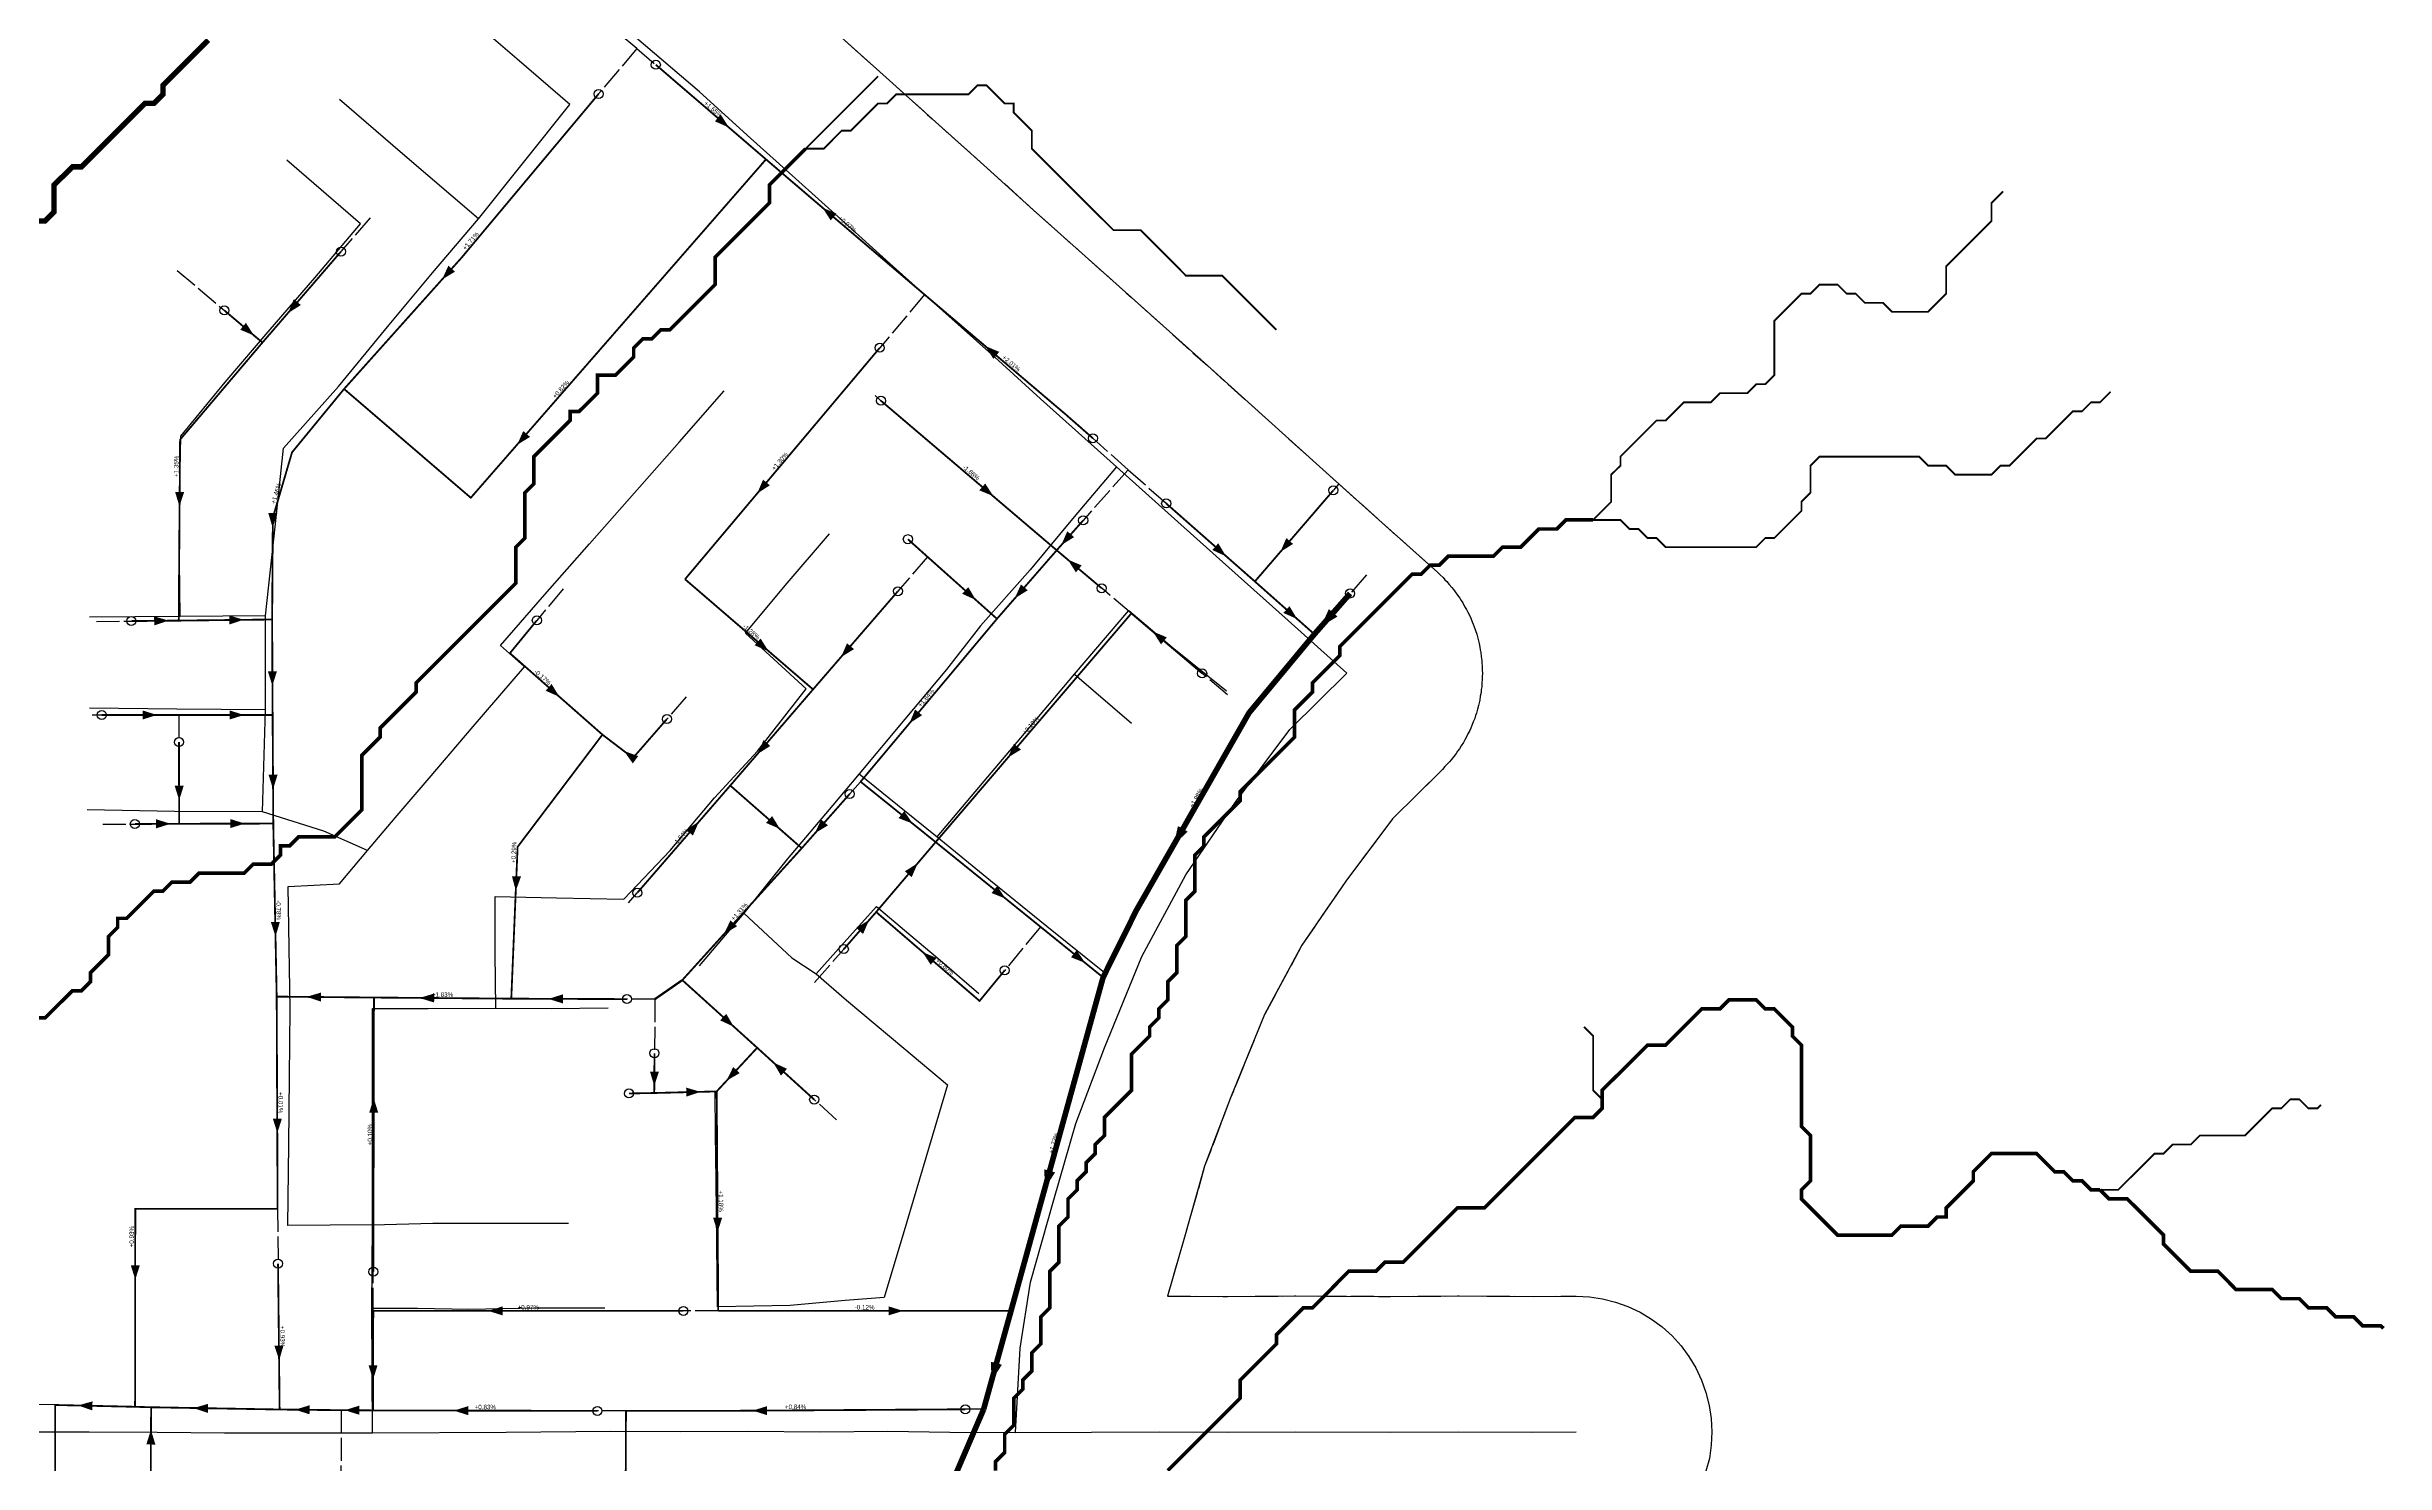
# Model space of a CAD drawing. Header units: metres. Extents: x 441395 to 476894, y 2561381 to 2578972.
# Drawn here: x 451241 to 452275, y 2569133 to 2569759 of the extents above; entities that cross this region are included whole.
import ezdxf
from ezdxf.enums import TextEntityAlignment as Align

# ---------------------------------------------------------------- set-up
doc = ezdxf.new("R2010")
doc.units = ezdxf.units.M
doc.header["$LTSCALE"] = 8
doc.linetypes.add('DASHDOT', pattern=[3.556, 2.54, -0.508, 0, -0.508])
doc.linetypes.add('DASHED', pattern=[1.524, 1.27, -0.254])
for name, color, linetype in [('A_ARROWS', 7, 'Continuous'), ('A_BRANCH', 7, 'Continuous'), ('A_BUILT_2006', 252, 'Continuous'), ('A_CATCHMENTS', 7, 'Continuous'), ('A_DROPPED', 1, 'Continuous'), ('A_ENVELOPE', 3, 'Continuous'), ('A_GRADIENT', 8, 'Continuous'), ('A_HEAD_GAP', 8, 'Continuous'), ('A_HEADS', 8, 'Continuous'), ('A_LATERAL', 7, 'Continuous'), ('A_STREAMS', 5, 'Continuous'), ('A_SUBMAIN', 7, 'Continuous')]:
    doc.layers.add(name, color=color, linetype=linetype)

msp = doc.modelspace()

# ---------------------------------------------------------------- linework, layer by layer
at = {"layer": 'A_ARROWS', "color": 1}
for points in [[(451542.8, 2569723.7), (451536.6, 2569726.4), (451539.2, 2569729.4)], [(451584.2, 2569688.2), (451590.4, 2569685.6), (451587.8, 2569682.6)], [(451416, 2569656.5), (451418.8, 2569662.6), (451421.7, 2569659.9)], [(451347.9, 2569641.6), (451350.5, 2569647.8), (451353.6, 2569645.2)], [(451332.9, 2569631.7), (451326.8, 2569634.3), (451329.3, 2569637.3)], [(451656.1, 2569627.1), (451662.3, 2569624.5), (451659.7, 2569621.4)], [(451449.2, 2569583.4), (451451.9, 2569589.5), (451454.9, 2569586.9)], [(451299.9, 2569556.2), (451298, 2569562.6), (451302, 2569562.6)], [(451555.3, 2569561.9), (451557.9, 2569568), (451560.9, 2569565.5)], [(451659.7, 2569560.7), (451653.5, 2569563.3), (451656.1, 2569566.3)], [(451341.1, 2569546.8), (451339.2, 2569553.2), (451343.2, 2569553.2)], [(451689.7, 2569539.1), (451692.4, 2569545.2), (451695.4, 2569542.6)], [(451786.6, 2569536.1), (451789.2, 2569542.2), (451792.2, 2569539.6)], [(451692.6, 2569532.7), (451698.7, 2569530.1), (451696.2, 2569527)], [(451762.6, 2569534.1), (451756.5, 2569536.9), (451759.1, 2569539.9)], [(451669.2, 2569515.6), (451671.9, 2569521.7), (451674.9, 2569519.1)], [(451652, 2569514.8), (451645.9, 2569517.6), (451648.6, 2569520.5)], [(451794, 2569506.4), (451787.9, 2569509.1), (451790.6, 2569512.1)], [(451295.2, 2569505.7), (451288.8, 2569503.6), (451288.7, 2569507.6)], [(451328.3, 2569506.1), (451322, 2569504), (451321.9, 2569508)], [(451730.2, 2569500.9), (451736.4, 2569498.3), (451733.8, 2569495.2)], [(451804.6, 2569503.2), (451808, 2569510.8), (451811.8, 2569507.5)], [(451560.4, 2569492.1), (451554.2, 2569494.8), (451556.8, 2569497.8)], [(451592.4, 2569489.6), (451595, 2569495.7), (451598.1, 2569493.1)], [(451341, 2569476.9), (451339, 2569483.3), (451343, 2569483.3)], [(451467.9, 2569472), (451461.8, 2569474.7), (451464.4, 2569477.7)], [(451290, 2569464), (451283.6, 2569462), (451283.6, 2569466)], [(451328.5, 2569464), (451322.1, 2569462), (451322.1, 2569466)], [(451622.6, 2569460.3), (451625.1, 2569466.4), (451628.2, 2569463.9)], [(451555.4, 2569446.7), (451558.1, 2569452.9), (451561.1, 2569450.3)], [(451666.2, 2569445.2), (451668.8, 2569451.3), (451671.9, 2569448.7)], [(451496.4, 2569448.1), (451502.7, 2569445.8), (451500.3, 2569442.6)], [(451299.8, 2569426.3), (451297.8, 2569432.7), (451301.8, 2569432.7)], [(451341.3, 2569431.2), (451339.3, 2569437.6), (451343.3, 2569437.6)], [(451296, 2569415.9), (451289.6, 2569413.9), (451289.6, 2569417.9)], [(451328.8, 2569416), (451322.4, 2569414), (451322.4, 2569418)], [(451565.4, 2569413.6), (451559.2, 2569416.3), (451561.9, 2569419.3)], [(451624, 2569416), (451617.8, 2569418.4), (451620.3, 2569421.5)], [(451529.6, 2569416.9), (451526.9, 2569410.7), (451523.9, 2569413.3)], [(451580.8, 2569411.7), (451583.6, 2569417.8), (451586.6, 2569415.2)], [(451739.5, 2569406.7), (451741.3, 2569414.9), (451745.6, 2569412.4)], [(451626.3, 2569398.5), (451623.6, 2569392.3), (451620.6, 2569394.9)], [(451448.6, 2569386.3), (451446.9, 2569392.7), (451450.9, 2569392.6)], [(451665.1, 2569382.8), (451658.9, 2569385.3), (451661.4, 2569388.4)], [(451342.4, 2569366.1), (451340.3, 2569372.5), (451344.3, 2569372.5)], [(451540.6, 2569367.2), (451543.5, 2569373.2), (451546.4, 2569370.6)], [(451604.8, 2569373.4), (451602.1, 2569367.2), (451599.1, 2569369.9)], [(451628.4, 2569359.2), (451634.6, 2569356.6), (451632, 2569353.6)], [(451700.3, 2569354.4), (451694, 2569356.9), (451696.5, 2569360)], [(451356.1, 2569339.4), (451362.5, 2569341.3), (451362.5, 2569337.3)], [(451406.1, 2569338.9), (451412.6, 2569340.9), (451412.5, 2569336.9)], [(451463, 2569338.5), (451469.4, 2569340.5), (451469.4, 2569336.5)], [(451545, 2569326.2), (451538.9, 2569329), (451541.6, 2569331.9)], [(451509.8, 2569300), (451507.9, 2569306.4), (451511.9, 2569306.4)], [(451541.8, 2569302.4), (451544.7, 2569308.4), (451547.6, 2569305.7)], [(451562.4, 2569310.4), (451568.5, 2569307.6), (451565.8, 2569304.6)], [(451385.8, 2569294.6), (451387.8, 2569288.2), (451383.8, 2569288.2)], [(451530.3, 2569297.4), (451524, 2569295.3), (451523.9, 2569299.3)], [(451343.2, 2569279.2), (451341.2, 2569285.6), (451345.2, 2569285.6)], [(451682.5, 2569254.8), (451682.2, 2569263.2), (451687, 2569261.8)], [(451537.8, 2569235.4), (451535.8, 2569241.8), (451539.8, 2569241.8)], [(451280.4, 2569214.4), (451278.4, 2569220.8), (451282.4, 2569220.7)], [(451436.4, 2569200.6), (451442.8, 2569202.6), (451442.8, 2569198.6)], [(451619.8, 2569200.6), (451613.4, 2569198.6), (451613.4, 2569202.6)], [(451344, 2569178.8), (451341.9, 2569185.2), (451345.9, 2569185.2)], [(451385.5, 2569170.2), (451383.5, 2569176.6), (451387.5, 2569176.6)], [(451658.9, 2569169.7), (451658.6, 2569178.1), (451663.5, 2569176.8)], [(451255.1, 2569158.8), (451261.5, 2569160.6), (451261.4, 2569156.6)], [(451306.1, 2569157.6), (451312.5, 2569159.5), (451312.5, 2569155.5)], [(451351, 2569156.9), (451357.5, 2569158.9), (451357.4, 2569154.9)], [(451373, 2569156.7), (451379.4, 2569158.7), (451379.4, 2569154.7)], [(451421.2, 2569156.5), (451427.6, 2569158.5), (451427.6, 2569154.5)], [(451553.3, 2569156.5), (451559.7, 2569158.5), (451559.7, 2569154.5)], [(451287.3, 2569148), (451289.3, 2569141.5), (451285.3, 2569141.6)]]:
    msp.add_solid(points, dxfattribs=at)
at = {"layer": 'A_BRANCH', "color": 1, "const_width": 0.8}
for points in [[(451510.5, 2569751.4), (451559.2, 2569709.6)], [(451485.2, 2569738.5), (451424.6, 2569666.1), (451372.7, 2569608.1)], [(451703.7, 2569586.3), (451691.5, 2569597), (451629.3, 2569649.8)], [(451609.5, 2569626.3), (451564.9, 2569573.3), (451523.4, 2569524)], [(451699.4, 2569550), (451687.7, 2569536.8)], [(451707.6, 2569520), (451687.7, 2569536.8)], [(451617.5, 2569518.7), (451580, 2569475.3)], [(451299.7, 2569452), (451299.8, 2569415.9)], [(451596.2, 2569429.1), (451575, 2569405.1)], [(451664.7, 2569351.1), (451653.6, 2569337.6), (451607.9, 2569376.9)], [(451497.7, 2569338.4), (451446.6, 2569338.6)], [(451343.5, 2569221.5), (451344.2, 2569157)], [(451522.7, 2569200.6), (451468.7, 2569200.6), (451385.6, 2569200.6)], [(451287.2, 2569123), (451287.4, 2569158)], [(451484.7, 2569156.4), (451385.5, 2569156.6)], [(451647.3, 2569157.1), (451538.7, 2569156.4), (451497.3, 2569156.4)]]:
    msp.add_lwpolyline(points, dxfattribs=at)
at = {"layer": 'A_BRANCH', "color": 1, "linetype": 'DASHED', "const_width": 0.8}
msp.add_lwpolyline([(451385.6, 2569217.9), (451385.7, 2569244.9), (451385.9, 2569339.1)], dxfattribs=at)
at = {"layer": 'A_BUILT_2006', "color": 252}
for points in [[(451449.1, 2569754), (451413, 2569785.1)], [(451529.8, 2569739.4), (451502, 2569763.2)], [(451472.5, 2569733.8), (451449.1, 2569754)], [(451552.3, 2569718.9), (451529.8, 2569739.4)], [(451398.5, 2569712), (451370.7, 2569736.1)], [(451432.1, 2569683.3), (451472.5, 2569733.8)], [(451572.2, 2569701.1), (451552.3, 2569718.9)], [(451380, 2569681.1), (451347.4, 2569709.2)], [(451432.1, 2569683.3), (451398.5, 2569712)], [(451592.5, 2569682.9), (451572.2, 2569701.1)], [(451359.7, 2569657.2), (451380, 2569681.1)], [(451411.8, 2569659.5), (451432.1, 2569683.3)], [(451615.4, 2569662.3), (451592.5, 2569682.9)], [(451340, 2569634.4), (451359.7, 2569657.2)], [(451392.6, 2569636.4), (451411.8, 2569659.5)], [(451637.4, 2569642.6), (451615.4, 2569662.3)], [(451370.2, 2569609.2), (451392.6, 2569636.4)], [(451660.3, 2569622.1), (451637.4, 2569642.6)], [(451320.1, 2569611.1), (451340, 2569634.4)], [(451680.6, 2569603.8), (451660.3, 2569622.1)], [(451300.5, 2569587.3), (451320.1, 2569611.1)], [(451345.9, 2569581.9), (451370.2, 2569609.2)], [(451520.9, 2569584.7), (451540.7, 2569607.2)], [(451714.2, 2569573.7), (451680.6, 2569603.8)], [(451300, 2569557), (451300.5, 2569587.3)], [(451501, 2569562.2), (451520.9, 2569584.7)], [(451342.2, 2569547.1), (451345.9, 2569581.9)], [(451714.2, 2569573.7), (451695.4, 2569551.6)], [(451741.3, 2569549.4), (451714.2, 2569573.7)], [(451300, 2569531.8), (451300, 2569557)], [(451481.2, 2569539.7), (451501, 2569562.2)], [(451337.9, 2569507.8), (451342.2, 2569547.1)], [(451567.6, 2569521.3), (451587.3, 2569544)], [(451695.4, 2569551.6), (451675.9, 2569528.1)], [(451763.8, 2569529.2), (451741.3, 2569549.4)], [(451300.3, 2569507.5), (451300, 2569531.8)], [(451461.4, 2569517.2), (451481.2, 2569539.7)], [(451550.2, 2569500.2), (451567.6, 2569521.3)], [(451675.9, 2569528.1), (451654, 2569503.4)], [(451790, 2569505.7), (451763.8, 2569529.2)], [(451441.8, 2569494.7), (451461.4, 2569517.2)], [(451300.3, 2569507.5), (451260.2, 2569507.3)], [(451337.9, 2569507.8), (451300.3, 2569507.5)], [(451338, 2569466.3), (451337.9, 2569507.8)], [(451654, 2569503.4), (451639, 2569484.1)], [(451695.6, 2569482), (451719.6, 2569510.2)], [(451719.6, 2569510.2), (451738.8, 2569493.9)], [(451815.9, 2569482.5), (451790, 2569505.7)], [(451452.4, 2569485.3), (451441.8, 2569494.7)], [(451576.9, 2569475.5), (451550.2, 2569500.2)], [(451738.8, 2569493.9), (451762.8, 2569474.6)], [(451429.7, 2569458.9), (451452.4, 2569485.3)], [(451639, 2569484.1), (451620.5, 2569462.1)], [(451673.5, 2569455.8), (451695.6, 2569482)], [(451695.6, 2569482), (451720.7, 2569460.4)], [(451790.8, 2569457.6), (451815.9, 2569482.5)], [(451555.4, 2569448), (451576.9, 2569475.5)], [(451298.8, 2569466.6), (451260.2, 2569467)], [(451338, 2569466.3), (451298.8, 2569466.6)], [(451336.7, 2569421.2), (451338, 2569466.3)], [(451620.5, 2569462.1), (451600.4, 2569438)], [(451410.3, 2569436.1), (451429.7, 2569458.9)], [(451657.2, 2569436.7), (451673.5, 2569455.8)], [(451766.8, 2569425.5), (451790.8, 2569457.6)], [(451536.5, 2569427.3), (451555.4, 2569448)], [(451395.3, 2569418.5), (451410.3, 2569436.1)], [(451600.4, 2569438), (451588.7, 2569424.2)], [(451600.4, 2569438), (451620.4, 2569421.8)], [(451634.8, 2569410.2), (451657.2, 2569436.7)], [(451297.8, 2569421.4), (451259.2, 2569422)], [(451336.7, 2569421.2), (451297.8, 2569421.4)], [(451363.8, 2569412.6), (451336.7, 2569421.2)], [(451383.1, 2569404.1), (451395.3, 2569418.5)], [(451516.9, 2569404.1), (451536.5, 2569427.3)], [(451588.7, 2569424.2), (451568.6, 2569400.2)], [(451620.4, 2569421.8), (451634.8, 2569410.2)], [(451744.8, 2569393.4), (451766.8, 2569425.5)], [(451383.1, 2569404.1), (451363.8, 2569412.6)], [(451634.8, 2569410.2), (451658.5, 2569390.9)], [(451370.6, 2569389.4), (451370.7, 2569389.4), (451383.1, 2569404.1)], [(451496.3, 2569382.6), (451516.9, 2569404.1)], [(451568.6, 2569400.2), (451549.4, 2569376.4)], [(451348, 2569388.2), (451370.6, 2569389.4)], [(451348.9, 2569334.1), (451348, 2569388.2)], [(451658.5, 2569390.9), (451683.4, 2569370.7)], [(451725.3, 2569357.3), (451744.8, 2569393.4)], [(451439.5, 2569358.7), (451439.5, 2569383.7)], [(451439.5, 2569383.7), (451466.6, 2569383.1)], [(451466.6, 2569383.1), (451496.3, 2569382.6)], [(451596.2, 2569366.2), (451608.1, 2569379.4)], [(451608.1, 2569379.4), (451622.4, 2569367.3)], [(451549.4, 2569376.4), (451529.7, 2569353.1)], [(451549.4, 2569376.4), (451570.6, 2569356.7)], [(451622.4, 2569367.3), (451636.2, 2569355.6)], [(451683.4, 2569370.7), (451709.6, 2569349.6)], [(451439.8, 2569334.4), (451439.5, 2569358.7)], [(451570.6, 2569356.7), (451581.4, 2569349.6)], [(451581.4, 2569349.6), (451596.2, 2569366.2)], [(451708.8, 2569316.8), (451725.3, 2569357.3)], [(451581.4, 2569349.6), (451594.8, 2569337.9)], [(451636.2, 2569355.6), (451653.3, 2569340.9)], [(451594.8, 2569337.9), (451620.2, 2569316.7)], [(451348.5, 2569304.1), (451348.9, 2569334.1)], [(451385.2, 2569301.7), (451385.3, 2569334.3)], [(451385.3, 2569334.3), (451409.8, 2569334.3)], [(451409.8, 2569334.3), (451439.8, 2569334.4)], [(451439.8, 2569334.4), (451464.3, 2569334.3)], [(451464.3, 2569334.3), (451489.4, 2569334.6)], [(451620.2, 2569316.7), (451639.5, 2569300.5)], [(451696.1, 2569283.4), (451708.8, 2569316.8)], [(451348.2, 2569274.1), (451348.5, 2569304.1)], [(451385.2, 2569271.7), (451385.2, 2569301.7)], [(451536.9, 2569278.9), (451536.8, 2569297.4)], [(451639.5, 2569300.5), (451629.9, 2569268.3)], [(451347.8, 2569238.3), (451348.2, 2569274.1)], [(451537.2, 2569258.2), (451536.9, 2569278.9)], [(451686.5, 2569249.7), (451696.1, 2569283.4)], [(451385.2, 2569238.6), (451385.2, 2569271.7)], [(451629.9, 2569268.3), (451621.5, 2569240)], [(451537.5, 2569230.3), (451537.2, 2569258.2)], [(451676.1, 2569213.3), (451686.5, 2569249.7)], [(451385.2, 2569238.6), (451347.8, 2569238.3)], [(451385, 2569201.8), (451385.2, 2569238.6)], [(451385.2, 2569238.6), (451411.9, 2569239.4)], [(451411.9, 2569239.4), (451441.9, 2569239.4)], [(451441.9, 2569239.4), (451471.9, 2569239.4)], [(451621.5, 2569240), (451611.5, 2569206.5)], [(451537.8, 2569202.4), (451537.5, 2569230.3)], [(451671.5, 2569184.1), (451676.1, 2569213.3)], [(451385.2, 2569146.7), (451385, 2569201.8)], [(451385, 2569201.8), (451405.2, 2569201.8)], [(451405.2, 2569201.8), (451427.9, 2569201.3)], [(451427.9, 2569201.3), (451457.9, 2569201.9)], [(451457.9, 2569201.9), (451487.9, 2569202)], [(451569.9, 2569203), (451537.8, 2569202.4)], [(451594.2, 2569205.2), (451569.9, 2569203)], [(451611.5, 2569206.5), (451594.2, 2569205.2)], [(451669.5, 2569146.9), (451671.5, 2569184.1)], [(451230, 2569147.2), (451260, 2569147.2)], [(451260, 2569147.2), (451290, 2569147)], [(451290, 2569147), (451319.9, 2569146.7)], [(451319.9, 2569146.7), (451385.2, 2569146.7)], [(451385.2, 2569146.7), (451444.3, 2569147)], [(451444.3, 2569147), (451490.5, 2569147.4)], [(451490.5, 2569147.4), (451521.2, 2569147.3)], [(451521.2, 2569147.3), (451551.2, 2569147.5)], [(451551.2, 2569147.5), (451583.1, 2569147.2)], [(451583.1, 2569147.2), (451613.1, 2569147.4)], [(451613.1, 2569147.4), (451640.5, 2569147)], [(451640.5, 2569147), (451669.5, 2569146.9)], [(451669.5, 2569146.9), (451703.1, 2569147)], [(451703.1, 2569147), (451733.1, 2569147.2)], [(451733.1, 2569147.2), (451763.2, 2569147)], [(451763.2, 2569147), (451793.2, 2569147.2)], [(451793.2, 2569147.2), (451835.3, 2569147)], [(451835.3, 2569147), (451865.3, 2569147.2)], [(451865.3, 2569147.2), (451898.2, 2569147)], [(451898.2, 2569147), (451917.3, 2569147.1)]]:
    msp.add_lwpolyline(points, dxfattribs=at)
at = {"layer": 'A_CATCHMENTS', "color": 1, "linetype": 'DASHED'}
msp.add_lwpolyline([(451592.5, 2569763.5), (451612.3, 2569745.8), (451612.3, 2569745.8), (451632.6, 2569727.5), (451655.5, 2569707), (451655.5, 2569707), (451655.5, 2569707), (451677.5, 2569687.2), (451700.3, 2569666.8), (451700.3, 2569666.8), (451700.3, 2569666.8), (451720.7, 2569648.5), (451720.7, 2569648.5), (451754.3, 2569618.4), (451754.3, 2569618.4), (451754.3, 2569618.4), (451781.3, 2569594.1), (451803.8, 2569573.9), (451803.8, 2569573.9), (451803.8, 2569573.9), (451830.1, 2569550.3), (451856, 2569527.1), (451857.2, 2569525.9), (451858.5, 2569524.7), (451859.3, 2569523.8), (451860.1, 2569523), (451861.2, 2569521.6), (451862.4, 2569520.4), (451863.1, 2569519.4), (451863.9, 2569518.4), (451864.9, 2569517), (451865.9, 2569515.6), (451866.5, 2569514.6), (451867.2, 2569513.6), (451868, 2569512), (451868.9, 2569510.6), (451869.4, 2569509.5), (451870, 2569508.4), (451870.7, 2569506.8), (451871.4, 2569505.2), (451871.8, 2569504.1), (451872.3, 2569503), (451872.8, 2569501.3), (451873.4, 2569499.7), (451873.7, 2569498.5), (451874, 2569497.3), (451874.4, 2569495.6), (451874.8, 2569494), (451874.9, 2569492.8), (451875.2, 2569491.6), (451875.4, 2569489.8), (451875.6, 2569488.1), (451875.7, 2569486.9), (451875.8, 2569485.7), (451875.8, 2569484), (451875.9, 2569482.3), (451875.8, 2569481), (451875.8, 2569479.8), (451875.7, 2569478.1), (451875.6, 2569476.4), (451875.4, 2569475.2), (451875.3, 2569474), (451874.9, 2569472.3), (451874.7, 2569470.6), (451874.4, 2569469.4), (451874.2, 2569468.2), (451873.7, 2569466.5), (451873.2, 2569464.8), (451872.8, 2569463.7), (451872.5, 2569462.5), (451871.8, 2569460.9), (451871.2, 2569459.3), (451870.7, 2569458.2), (451870.3, 2569457.1), (451869.4, 2569455.6), (451868.7, 2569454), (451868.1, 2569453), (451867.5, 2569451.9), (451866.5, 2569450.4), (451865.7, 2569449), (451864.9, 2569448), (451864.3, 2569447), (451863.2, 2569445.6), (451862.1, 2569444.2), (451861.3, 2569443.3), (451860.5, 2569442.4), (451859.3, 2569441.2), (451858.2, 2569439.9), (451836.2, 2569418.1), (451815.5, 2569390.6), (451796.1, 2569362.2), (451779.6, 2569331.6), (451764.6, 2569294.8), (451753.1, 2569264.5), (451744.2, 2569233.2), (451744.2, 2569233.2), (451744.2, 2569233.2), (451736.7, 2569207.1), (451763.2, 2569207), (451792.8, 2569207.2), (451793.1, 2569207.2), (451793.4, 2569207.2), (451835.2, 2569207), (451864.9, 2569207.2), (451865.2, 2569207.2), (451865.6, 2569207.2), (451898.4, 2569207), (451917.3, 2569207.1), (451923.2, 2569206.8), (451929, 2569205.9), (451934.7, 2569204.5), (451940.2, 2569202.5), (451945.6, 2569200), (451950.6, 2569197), (451955.3, 2569193.5), (451959.7, 2569189.5), (451963.7, 2569185.1), (451967.2, 2569180.4), (451970.2, 2569175.4), (451972.7, 2569170), (451974.7, 2569164.5), (451976.1, 2569158.8), (451977, 2569153), (451977.3, 2569147.1), (451977, 2569141.2), (451976.2, 2569135.4), (451974.7, 2569129.7)], dxfattribs=at)
at = {"layer": 'A_DROPPED', "color": 1, "const_width": 1}
msp.add_lwpolyline([(451522.2, 2569346.8), (451510.1, 2569338.4)], dxfattribs=at)
at = {"layer": 'A_ENVELOPE', "color": 3}
msp.add_lwpolyline([(451592.5, 2569763.5), (451612.3, 2569745.8), (451612.3, 2569745.8), (451632.6, 2569727.5), (451655.5, 2569707), (451655.5, 2569707), (451655.5, 2569707), (451677.5, 2569687.2), (451700.3, 2569666.8), (451700.3, 2569666.8), (451700.3, 2569666.8), (451720.7, 2569648.5), (451720.7, 2569648.5), (451754.3, 2569618.4), (451754.3, 2569618.4), (451754.3, 2569618.4), (451781.3, 2569594.1), (451803.8, 2569573.9), (451803.8, 2569573.9), (451803.8, 2569573.9), (451830.1, 2569550.3), (451856, 2569527.1), (451857.2, 2569525.9), (451858.5, 2569524.7), (451859.3, 2569523.8), (451860.1, 2569523), (451861.2, 2569521.6), (451862.4, 2569520.4), (451863.1, 2569519.4), (451863.9, 2569518.4), (451864.9, 2569517), (451865.9, 2569515.6), (451866.5, 2569514.6), (451867.2, 2569513.6), (451868, 2569512), (451868.9, 2569510.6), (451869.4, 2569509.5), (451870, 2569508.4), (451870.7, 2569506.8), (451871.4, 2569505.2), (451871.8, 2569504.1), (451872.3, 2569503), (451872.8, 2569501.3), (451873.4, 2569499.7), (451873.7, 2569498.5), (451874, 2569497.3), (451874.4, 2569495.6), (451874.8, 2569494), (451874.9, 2569492.8), (451875.2, 2569491.6), (451875.4, 2569489.8), (451875.6, 2569488.1), (451875.7, 2569486.9), (451875.8, 2569485.7), (451875.8, 2569484), (451875.9, 2569482.3), (451875.8, 2569481), (451875.8, 2569479.8), (451875.7, 2569478.1), (451875.6, 2569476.4), (451875.4, 2569475.2), (451875.3, 2569474), (451874.9, 2569472.3), (451874.7, 2569470.6), (451874.4, 2569469.4), (451874.2, 2569468.2), (451873.7, 2569466.5), (451873.2, 2569464.8), (451872.8, 2569463.7), (451872.5, 2569462.5), (451871.8, 2569460.9), (451871.2, 2569459.3), (451870.7, 2569458.2), (451870.3, 2569457.1), (451869.4, 2569455.6), (451868.7, 2569454), (451868.1, 2569453), (451867.5, 2569451.9), (451866.5, 2569450.4), (451865.7, 2569449), (451864.9, 2569448), (451864.3, 2569447), (451863.2, 2569445.6), (451862.1, 2569444.2), (451861.3, 2569443.3), (451860.5, 2569442.4), (451859.3, 2569441.2), (451858.2, 2569439.9), (451836.2, 2569418.1), (451815.5, 2569390.6), (451796.1, 2569362.2), (451779.6, 2569331.6), (451764.6, 2569294.8), (451753.1, 2569264.5), (451744.2, 2569233.2), (451744.2, 2569233.2), (451744.2, 2569233.2), (451736.7, 2569207.1), (451763.2, 2569207), (451792.8, 2569207.2), (451793.1, 2569207.2), (451793.4, 2569207.2), (451835.2, 2569207), (451864.9, 2569207.2), (451865.2, 2569207.2), (451865.6, 2569207.2), (451898.4, 2569207), (451917.3, 2569207.1), (451923.2, 2569206.8), (451929, 2569205.9), (451934.7, 2569204.5), (451940.2, 2569202.5), (451945.6, 2569200), (451950.6, 2569197), (451955.3, 2569193.5), (451959.7, 2569189.5), (451963.7, 2569185.1), (451967.2, 2569180.4), (451970.2, 2569175.4), (451972.7, 2569170), (451974.7, 2569164.5), (451976.1, 2569158.8), (451977, 2569153), (451977.3, 2569147.1), (451977, 2569141.2), (451976.2, 2569135.4), (451974.7, 2569129.7)], dxfattribs=at)
at = {"layer": 'A_HEAD_GAP', "color": 8, "linetype": 'DASHED'}
for points in [[(451502.1, 2569758.6), (451491.5, 2569767.5)], [(451502.1, 2569758.6), (451485.2, 2569738.5)], [(451502.1, 2569758.6), (451510.5, 2569751.4)], [(451384.2, 2569683.8), (451371.3, 2569668.8)], [(451298.9, 2569660.5), (451319.8, 2569642.8)], [(451629.3, 2569649.8), (451609.5, 2569626.3)], [(451607.4, 2569605.2), (451610, 2569602.9)], [(451719.3, 2569572.4), (451703.7, 2569586.3)], [(451719.3, 2569572.4), (451699.4, 2569550)], [(451719.3, 2569572.4), (451736.1, 2569557.5)], [(451812.4, 2569566.2), (451810, 2569563.3)], [(451630.6, 2569533.9), (451617.5, 2569518.7)], [(451824.7, 2569525.9), (451817.4, 2569517.7)], [(451469.5, 2569519.8), (451457.9, 2569505.8)], [(451720.7, 2569508.9), (451707.6, 2569520)], [(451263.2, 2569505.3), (451278.6, 2569505.5)], [(451763.2, 2569472.9), (451752, 2569482.4)], [(451523.9, 2569472), (451515.4, 2569462.2)], [(451261.3, 2569464), (451265.6, 2569464)], [(451299.6, 2569464), (451299.7, 2569452)], [(451601, 2569434.5), (451596.2, 2569429.1)], [(451266, 2569415.8), (451280.2, 2569415.8)], [(451498.4, 2569381), (451502.3, 2569385.4)], [(451680.5, 2569370.4), (451664.7, 2569351.1)], [(451580.7, 2569345.8), (451593.6, 2569360.5)], [(451510.1, 2569338.4), (451497.7, 2569338.4)], [(451510.1, 2569338.4), (451509.9, 2569314.5)], [(451590.3, 2569285.1), (451580.5, 2569294)], [(451343.3, 2569245.7), (451343.5, 2569221.5)], [(451385.6, 2569200.6), (451385.6, 2569217.9)], [(451538.1, 2569200.6), (451522.7, 2569200.6)], [(451245, 2569159), (451235, 2569159.2)], [(451371.4, 2569156.7), (451371.3, 2569123)], [(451497.3, 2569156.4), (451484.7, 2569156.4)], [(451655.4, 2569157.1), (451647.3, 2569157.1)]]:
    msp.add_lwpolyline(points, dxfattribs=at)
at = {"layer": 'A_HEADS', "color": 1}
for centre in [(451510.5, 2569751.4), (451485.2, 2569738.5), (451371.3, 2569668.8), (451319.8, 2569642.8), (451609.5, 2569626.3), (451610, 2569602.9), (451703.7, 2569586.3), (451810, 2569563.3), (451736.1, 2569557.5), (451621.9, 2569541.7), (451699.4, 2569550), (451707.6, 2569520), (451617.5, 2569518.7), (451817.4, 2569517.7), (451278.6, 2569505.5), (451457.9, 2569505.8), (451752, 2569482.4), (451265.6, 2569464), (451515.4, 2569462.2), (451299.7, 2569452), (451596.2, 2569429.1), (451280.2, 2569415.8), (451502.3, 2569385.4), (451593.6, 2569360.5), (451664.7, 2569351.1), (451497.7, 2569338.4), (451509.9, 2569314.5), (451498.6, 2569296.7), (451580.5, 2569294), (451343.5, 2569221.5), (451385.6, 2569217.9), (451522.7, 2569200.6), (451484.7, 2569156.4), (451647.3, 2569157.1)]:
    msp.add_circle(centre, 2, dxfattribs=at)
at = {"layer": 'A_LATERAL', "color": 1, "const_width": 0.8}
for points in [[(451559.2, 2569709.6), (451428.7, 2569560), (451372.7, 2569608.1)], [(451629.3, 2569649.8), (451578, 2569693.5), (451559.2, 2569709.6)], [(451371.3, 2569668.8), (451336.6, 2569628.6)], [(451336.6, 2569628.6), (451300.2, 2569585.7), (451299.6, 2569505.7)], [(451372.7, 2569608.1), (451349.7, 2569580.1), (451341.2, 2569551.2), (451340.9, 2569506.2)], [(451810, 2569563.3), (451775.3, 2569523)], [(451687.7, 2569536.8), (451661.3, 2569506.5)], [(451775.3, 2569523), (451801.6, 2569499.7)], [(451661.3, 2569506.5), (451601, 2569434.5)], [(451720.7, 2569508.9), (451634.2, 2569407.8)], [(451580, 2569475.3), (451543.4, 2569432.8)], [(451341.1, 2569464), (451341.4, 2569416)], [(451515.4, 2569462.2), (451500.4, 2569445), (451486.9, 2569455.3)], [(451575, 2569405.1), (451522.2, 2569346.8)], [(451680.5, 2569370.4), (451708.2, 2569348)], [(451385.9, 2569339.1), (451342.9, 2569339.5)], [(451446.6, 2569338.6), (451385.9, 2569339.1)], [(451537.4, 2569297.6), (451538.1, 2569200.6)], [(451343.3, 2569245.7), (451280.4, 2569245.7), (451280.3, 2569158.2)], [(451385.6, 2569200.6), (451385.5, 2569156.6)], [(451280.3, 2569158.2), (451245, 2569159)], [(451245, 2569159), (451245, 2569069.2)], [(451344.2, 2569157), (451287.4, 2569158)], [(451371.4, 2569156.7), (451344.2, 2569157)], [(451385.5, 2569156.6), (451371.4, 2569156.7)], [(451497.3, 2569156.4), (451497.1, 2569105.4), (451392, 2569105.4)]]:
    msp.add_lwpolyline(points, dxfattribs=at)
at = {"layer": 'A_LATERAL', "color": 1, "linetype": 'DASHDOT', "const_width": 0.8}
for points in [[(451319.8, 2569642.8), (451336.6, 2569628.6)], [(451610, 2569602.9), (451687.7, 2569536.8)], [(451736.1, 2569557.5), (451775.3, 2569523)], [(451621.9, 2569541.7), (451630.6, 2569533.9)], [(451630.6, 2569533.9), (451661.3, 2569506.5)], [(451523.4, 2569524), (451523.4, 2569524), (451580, 2569475.3)], [(451278.6, 2569505.5), (451299.6, 2569505.7)], [(451299.6, 2569505.7), (451340.9, 2569506.2)], [(451457.9, 2569505.8), (451446, 2569491.3), (451486.9, 2569455.3)], [(451265.6, 2569464), (451299.6, 2569464)], [(451502.3, 2569385.4), (451543.4, 2569432.8)], [(451543.4, 2569432.8), (451575, 2569405.1)], [(451601, 2569434.5), (451634.2, 2569407.8)], [(451280.2, 2569415.8), (451299.8, 2569415.9)], [(451299.8, 2569415.9), (451341.4, 2569416)], [(451341.4, 2569416), (451342.9, 2569339.5)], [(451607.9, 2569376.9), (451634.2, 2569407.8)], [(451593.6, 2569360.5), (451607.9, 2569376.9)], [(451522.2, 2569346.8), (451555.3, 2569316.9)], [(451509.9, 2569314.5), (451509.8, 2569296.9)], [(451580.5, 2569294), (451555.3, 2569316.9)], [(451498.6, 2569296.7), (451509.8, 2569296.9)], [(451509.8, 2569296.9), (451537.4, 2569297.6)], [(451538.1, 2569200.6), (451581.1, 2569200.6), (451667.5, 2569200.6)]]:
    msp.add_lwpolyline(points, dxfattribs=at)
at = {"layer": 'A_LATERAL', "color": 1, "linetype": 'DASHED', "const_width": 0.8}
for points in [[(451340.9, 2569506.2), (451341.1, 2569464)], [(451752, 2569482.4), (451720.7, 2569508.9)], [(451299.6, 2569464), (451341.1, 2569464)], [(451486.9, 2569455.3), (451449.4, 2569405.7), (451446.6, 2569338.6)], [(451634.2, 2569407.8), (451680.5, 2569370.4)], [(451342.9, 2569339.5), (451343.3, 2569245.7)], [(451555.3, 2569316.9), (451537.4, 2569297.6)], [(451287.4, 2569158), (451280.3, 2569158.2)]]:
    msp.add_lwpolyline(points, dxfattribs=at)
at = {"layer": 'A_STREAMS', "color": 5}
for points, const_width in [([(451312.6, 2569762.3), (451308.6, 2569758.3), (451304.6, 2569754.3), (451300.6, 2569750.3), (451296.6, 2569746.3), (451292.6, 2569742.3), (451292.6, 2569738.3), (451288.6, 2569734.3), (451284.6, 2569734.3), (451280.6, 2569730.3), (451276.6, 2569726.3), (451272.6, 2569722.3), (451268.6, 2569718.3), (451264.6, 2569714.3), (451260.6, 2569710.3), (451256.6, 2569706.3), (451252.6, 2569706.3), (451248.6, 2569702.3), (451244.5, 2569698.3), (451244.5, 2569694.3), (451244.5, 2569690.3), (451244.5, 2569686.3), (451240.5, 2569682.3), (451236.5, 2569682.3)], 2.4), ([(451608.7, 2569746.3), (451604.7, 2569742.3), (451600.7, 2569738.3), (451596.7, 2569734.3), (451592.7, 2569730.3), (451588.7, 2569726.3), (451584.7, 2569722.3), (451580.7, 2569718.3), (451576.7, 2569714.3)], 0.8), ([(451784.8, 2569634.2), (451780.8, 2569638.2), (451776.8, 2569642.2), (451772.8, 2569646.2), (451768.8, 2569650.2), (451764.8, 2569654.2), (451760.8, 2569658.2), (451756.8, 2569658.2), (451752.8, 2569658.2), (451748.8, 2569658.2), (451744.8, 2569658.2), (451740.8, 2569662.3), (451736.8, 2569666.3), (451732.8, 2569670.3), (451728.8, 2569674.3), (451724.8, 2569678.3), (451720.8, 2569678.3), (451716.8, 2569678.3), (451712.8, 2569678.3), (451708.8, 2569682.3), (451704.7, 2569686.3), (451700.7, 2569690.3), (451696.7, 2569694.3), (451692.7, 2569698.3), (451688.7, 2569702.3), (451684.7, 2569706.3), (451680.7, 2569710.3), (451676.7, 2569714.3), (451676.7, 2569718.3), (451676.7, 2569722.3), (451672.7, 2569726.3), (451668.7, 2569730.3), (451668.7, 2569734.3), (451664.7, 2569734.3), (451660.7, 2569738.3), (451656.7, 2569742.3), (451652.7, 2569742.3), (451648.7, 2569738.3), (451644.7, 2569738.3), (451640.7, 2569738.3), (451636.7, 2569738.3), (451632.7, 2569738.3), (451628.7, 2569738.3), (451624.7, 2569738.3), (451620.7, 2569738.3), (451616.7, 2569738.3), (451612.7, 2569734.3), (451608.7, 2569734.3), (451604.7, 2569730.3), (451600.7, 2569726.3), (451596.7, 2569722.3), (451592.7, 2569722.3), (451588.7, 2569718.3), (451584.7, 2569714.3), (451580.7, 2569714.3), (451576.7, 2569714.3)], 0.8), ([(451576.7, 2569714.3), (451572.7, 2569710.3), (451568.7, 2569706.3), (451564.7, 2569702.3), (451560.7, 2569698.3), (451560.7, 2569694.3), (451560.7, 2569690.3), (451556.7, 2569686.3), (451552.7, 2569682.3), (451548.7, 2569678.3), (451544.7, 2569674.3), (451540.7, 2569670.3), (451536.7, 2569666.3), (451536.7, 2569662.3), (451536.7, 2569658.2), (451536.7, 2569654.2), (451532.7, 2569650.2), (451528.7, 2569646.2), (451524.7, 2569642.2), (451520.7, 2569638.2), (451516.7, 2569634.2), (451512.7, 2569634.2), (451508.7, 2569630.2), (451504.7, 2569630.2), (451500.7, 2569626.2), (451500.7, 2569622.2), (451496.7, 2569618.2), (451492.7, 2569614.2), (451488.7, 2569614.2), (451484.7, 2569614.2), (451484.7, 2569610.2), (451484.7, 2569606.2), (451480.7, 2569602.2), (451476.6, 2569598.2), (451472.6, 2569598.2), (451472.6, 2569594.2), (451468.6, 2569590.2), (451464.6, 2569586.2), (451460.6, 2569582.2), (451456.6, 2569578.2), (451456.6, 2569574.2), (451456.6, 2569570.2), (451456.6, 2569566.2), (451452.6, 2569562.2), (451452.6, 2569558.2), (451452.6, 2569554.2), (451452.6, 2569550.2), (451452.6, 2569546.2), (451452.6, 2569542.2), (451448.6, 2569538.2), (451448.6, 2569534.2), (451448.6, 2569530.2), (451448.6, 2569526.2), (451448.6, 2569522.2), (451444.6, 2569518.2), (451440.6, 2569514.2), (451436.6, 2569510.2), (451432.6, 2569506.2), (451428.6, 2569502.2), (451424.6, 2569498.2), (451420.6, 2569494.2), (451416.6, 2569490.2), (451412.6, 2569486.2), (451408.6, 2569482.2), (451404.6, 2569478.2), (451404.6, 2569474.2), (451400.6, 2569470.2), (451396.6, 2569466.2), (451392.6, 2569462.2), (451388.6, 2569458.2), (451388.6, 2569454.2), (451384.6, 2569450.2), (451380.6, 2569446.2), (451380.6, 2569442.2), (451380.6, 2569438.2), (451380.6, 2569434.1), (451380.6, 2569430.1), (451380.6, 2569426.1), (451380.6, 2569422.1), (451376.6, 2569418.1), (451372.6, 2569414.1), (451368.6, 2569410.1), (451364.6, 2569410.1), (451360.6, 2569410.1), (451356.6, 2569410.1), (451352.6, 2569410.1), (451348.6, 2569406.1), (451344.6, 2569406.1), (451344.6, 2569402.1), (451340.6, 2569398.1), (451336.6, 2569398.1), (451332.6, 2569398.1), (451328.6, 2569394.1), (451324.6, 2569394.1), (451320.6, 2569394.1), (451316.6, 2569394.1), (451312.6, 2569394.1), (451308.6, 2569394.1), (451304.6, 2569390.1), (451300.6, 2569390.1), (451296.6, 2569390.1), (451292.6, 2569386.1), (451288.6, 2569386.1), (451284.6, 2569382.1), (451280.6, 2569378.1), (451276.6, 2569374.1), (451272.6, 2569374.1), (451272.6, 2569370.1), (451268.6, 2569366.1), (451268.6, 2569362.1), (451268.6, 2569358.1), (451264.6, 2569354.1), (451260.6, 2569350.1), (451260.6, 2569346.1), (451256.6, 2569342.1), (451252.6, 2569342.1), (451248.6, 2569338.1), (451244.5, 2569334.1), (451240.5, 2569330.1), (451236.5, 2569330.1)], 1.6), ([(452106.1, 2569695.4), (452104.9, 2569694.3), (452100.9, 2569690.3), (452100.9, 2569686.3), (452100.9, 2569682.3), (452096.9, 2569678.3), (452092.9, 2569674.3), (452088.9, 2569670.3), (452084.9, 2569666.3), (452080.9, 2569662.3), (452080.9, 2569658.2), (452080.9, 2569654.2), (452080.9, 2569650.2), (452076.9, 2569646.2), (452072.9, 2569642.2), (452068.9, 2569642.2), (452064.9, 2569642.2), (452060.9, 2569642.2), (452056.9, 2569642.2), (452052.9, 2569646.2), (452048.9, 2569646.2), (452044.9, 2569646.2), (452040.9, 2569650.2), (452036.9, 2569650.2), (452032.9, 2569654.2), (452028.9, 2569654.2), (452024.9, 2569654.2), (452020.9, 2569650.2), (452016.9, 2569650.2), (452012.9, 2569646.2), (452008.9, 2569642.2), (452004.9, 2569638.2), (452004.9, 2569634.2), (452004.9, 2569630.2), (452004.9, 2569626.2), (452004.9, 2569622.2), (452004.9, 2569618.2), (452004.9, 2569614.2), (452000.9, 2569610.2), (451996.9, 2569610.2), (451992.9, 2569606.2), (451988.9, 2569606.2), (451984.9, 2569606.2), (451980.9, 2569606.2), (451976.9, 2569602.2), (451972.9, 2569602.2), (451968.9, 2569602.2), (451964.9, 2569602.2), (451960.9, 2569598.2), (451956.9, 2569594.2), (451952.9, 2569594.2), (451948.9, 2569590.2), (451944.9, 2569586.2), (451940.9, 2569582.2), (451936.9, 2569578.2), (451936.9, 2569574.2), (451932.8, 2569570.2), (451932.8, 2569566.2), (451932.8, 2569562.2), (451932.8, 2569558.2), (451928.8, 2569554.2), (451924.8, 2569550.2)], 0.8), ([(452153.6, 2569606.9), (452152.9, 2569606.2), (452148.9, 2569602.2), (452144.9, 2569602.2), (452140.9, 2569598.2), (452136.9, 2569598.2), (452132.9, 2569594.2), (452128.9, 2569590.2), (452124.9, 2569586.2), (452120.9, 2569586.2), (452116.9, 2569582.2), (452112.9, 2569578.2), (452108.9, 2569574.2), (452104.9, 2569574.2), (452100.9, 2569570.2), (452096.9, 2569570.2), (452092.9, 2569570.2), (452088.9, 2569570.2), (452084.9, 2569570.2), (452080.9, 2569574.2), (452076.9, 2569574.2), (452072.9, 2569574.2), (452068.9, 2569578.2), (452064.9, 2569578.2), (452060.9, 2569578.2), (452056.9, 2569578.2), (452052.9, 2569578.2), (452048.9, 2569578.2), (452044.9, 2569578.2), (452040.9, 2569578.2), (452036.9, 2569578.2), (452032.9, 2569578.2), (452028.9, 2569578.2), (452024.9, 2569578.2), (452020.9, 2569574.2), (452020.9, 2569570.2), (452020.9, 2569566.2), (452020.9, 2569562.2), (452016.9, 2569558.2), (452016.9, 2569554.2), (452012.9, 2569550.2), (452008.9, 2569546.2), (452004.9, 2569542.2), (452000.9, 2569542.2), (451996.9, 2569538.2), (451992.9, 2569538.2), (451988.9, 2569538.2), (451984.9, 2569538.2), (451980.9, 2569538.2), (451976.9, 2569538.2), (451972.9, 2569538.2), (451968.9, 2569538.2), (451964.9, 2569538.2), (451960.9, 2569538.2), (451956.9, 2569538.2), (451952.9, 2569542.2), (451948.9, 2569542.2), (451944.9, 2569546.2), (451940.9, 2569546.2), (451936.9, 2569550.2), (451932.8, 2569550.2), (451928.8, 2569550.2), (451924.8, 2569550.2)], 0.8), ([(451924.8, 2569550.2), (451920.8, 2569550.2), (451916.8, 2569550.2), (451912.8, 2569550.2), (451908.8, 2569546.2), (451904.8, 2569546.2), (451900.8, 2569546.2), (451896.8, 2569542.2), (451892.8, 2569538.2), (451888.8, 2569538.2), (451884.8, 2569538.2), (451880.8, 2569534.2), (451876.8, 2569534.2), (451872.8, 2569534.2), (451868.8, 2569534.2), (451864.8, 2569534.2), (451860.8, 2569534.2), (451856.8, 2569530.2), (451852.8, 2569530.2), (451848.8, 2569526.2), (451844.8, 2569526.2), (451840.8, 2569522.2), (451836.8, 2569518.2), (451832.8, 2569514.2), (451828.8, 2569510.2), (451824.8, 2569506.2), (451820.8, 2569502.2), (451816.8, 2569498.2), (451812.8, 2569494.2), (451812.8, 2569490.2), (451808.8, 2569486.2), (451804.8, 2569482.2), (451800.8, 2569478.2), (451800.8, 2569474.2), (451796.8, 2569470.2), (451792.8, 2569466.2), (451792.8, 2569462.2), (451792.8, 2569458.2), (451792.8, 2569454.2), (451788.8, 2569450.2), (451784.8, 2569446.2), (451780.8, 2569442.2), (451776.8, 2569438.2), (451772.8, 2569434.1), (451768.8, 2569430.1), (451768.8, 2569426.1), (451764.8, 2569422.1), (451760.8, 2569418.1), (451756.8, 2569414.1), (451752.8, 2569410.1), (451752.8, 2569406.1), (451748.8, 2569402.1), (451748.8, 2569398.1), (451748.8, 2569394.1), (451748.8, 2569390.1), (451748.8, 2569386.1), (451744.8, 2569382.1), (451744.8, 2569378.1), (451744.8, 2569374.1), (451744.8, 2569370.1), (451744.8, 2569366.1), (451740.8, 2569362.1), (451740.8, 2569358.1), (451740.8, 2569354.1), (451740.8, 2569350.1), (451736.8, 2569346.1), (451736.8, 2569342.1), (451736.8, 2569338.1), (451732.8, 2569334.1), (451732.8, 2569330.1), (451728.8, 2569326.1), (451728.8, 2569322.1), (451724.8, 2569318.1), (451720.8, 2569314.1), (451720.8, 2569310.1), (451720.8, 2569306.1), (451720.8, 2569302.1), (451720.8, 2569298.1), (451716.8, 2569294.1), (451712.8, 2569290.1), (451708.8, 2569286.1), (451708.8, 2569282.1), (451708.8, 2569278.1), (451704.7, 2569274.1), (451704.7, 2569270.1), (451700.7, 2569266.1), (451700.7, 2569262.1), (451696.7, 2569258.1), (451696.7, 2569254.1), (451692.7, 2569250.1), (451692.7, 2569246.1), (451692.7, 2569242.1), (451688.7, 2569238.1), (451688.7, 2569234.1), (451688.7, 2569230.1), (451688.7, 2569226.1), (451688.7, 2569222.1), (451684.7, 2569218.1), (451684.7, 2569214.1), (451684.7, 2569210), (451684.7, 2569206), (451684.7, 2569202), (451680.7, 2569198), (451680.7, 2569194), (451680.7, 2569190), (451680.7, 2569186), (451676.7, 2569182), (451676.7, 2569178), (451676.7, 2569174), (451672.7, 2569170), (451672.7, 2569166), (451668.7, 2569162), (451668.7, 2569158), (451668.7, 2569154), (451668.7, 2569150), (451664.7, 2569146), (451664.7, 2569142), (451664.7, 2569138), (451660.7, 2569134), (451660.7, 2569130)], 1.6), ([(452148.9, 2569254.1), (452144.9, 2569254.1), (452140.9, 2569258.1), (452136.9, 2569258.1), (452132.9, 2569262.1), (452128.9, 2569262.1), (452124.9, 2569266.1), (452120.9, 2569270.1), (452116.9, 2569270.1), (452112.9, 2569270.1), (452108.9, 2569270.1), (452104.9, 2569270.1), (452100.9, 2569270.1), (452096.9, 2569266.1), (452092.9, 2569262.1), (452092.9, 2569258.1), (452088.9, 2569254.1), (452084.9, 2569250.1), (452080.9, 2569246.1), (452080.9, 2569242.1), (452076.9, 2569242.1), (452072.9, 2569238.1), (452068.9, 2569238.1), (452064.9, 2569238.1), (452060.9, 2569238.1), (452056.9, 2569234.1), (452052.9, 2569234.1), (452048.9, 2569234.1), (452044.9, 2569234.1), (452040.9, 2569234.1), (452036.9, 2569234.1), (452032.9, 2569234.1), (452028.9, 2569238.1), (452024.9, 2569242.1), (452020.9, 2569246.1), (452016.9, 2569250.1), (452016.9, 2569254.1), (452020.9, 2569258.1), (452020.9, 2569262.1), (452020.9, 2569266.1), (452020.9, 2569270.1), (452020.9, 2569274.1), (452020.9, 2569278.1), (452016.9, 2569282.1), (452016.9, 2569286.1), (452016.9, 2569290.1), (452016.9, 2569294.1), (452016.9, 2569298.1), (452016.9, 2569302.1), (452016.9, 2569306.1), (452016.9, 2569310.1), (452016.9, 2569314.1), (452016.9, 2569318.1), (452012.9, 2569322.1), (452012.9, 2569326.1), (452008.9, 2569330.1), (452004.9, 2569334.1), (452000.9, 2569334.1), (451996.9, 2569338.1), (451992.9, 2569338.1), (451988.9, 2569338.1), (451984.9, 2569338.1), (451980.9, 2569334.1), (451976.9, 2569334.1), (451972.9, 2569334.1), (451968.9, 2569330.1), (451964.9, 2569326.1), (451960.9, 2569322.1), (451956.9, 2569318.1), (451952.9, 2569318.1), (451948.9, 2569318.1), (451944.9, 2569314.1), (451940.9, 2569310.1), (451936.9, 2569306.1), (451932.8, 2569302.1), (451928.8, 2569298.1), (451928.8, 2569294.1)], 1.6), ([(451920.8, 2569326.1), (451924.8, 2569322.1), (451924.8, 2569318.1), (451924.8, 2569314.1), (451924.8, 2569310.1), (451924.8, 2569306.1), (451924.8, 2569302.1), (451924.8, 2569298.1), (451928.8, 2569294.1)], 0.8), ([(451928.8, 2569294.1), (451928.8, 2569290.1), (451924.8, 2569286.1), (451920.8, 2569286.1), (451916.8, 2569286.1), (451912.8, 2569282.1), (451908.8, 2569278.1), (451904.8, 2569274.1), (451900.8, 2569270.1), (451896.8, 2569266.1), (451892.8, 2569262.1), (451888.8, 2569258.1), (451884.8, 2569254.1), (451880.8, 2569250.1), (451876.8, 2569246.1), (451872.8, 2569246.1), (451868.8, 2569246.1), (451864.8, 2569246.1), (451860.8, 2569242.1), (451856.8, 2569238.1), (451852.8, 2569234.1), (451848.8, 2569230.1), (451844.8, 2569226.1), (451840.8, 2569222.1), (451836.8, 2569222.1), (451832.8, 2569222.1), (451828.8, 2569218.1), (451824.8, 2569218.1), (451820.8, 2569218.1), (451816.8, 2569218.1), (451812.8, 2569214.1), (451808.8, 2569210), (451804.8, 2569206), (451800.8, 2569202), (451796.8, 2569202), (451792.8, 2569198), (451788.8, 2569194), (451784.8, 2569190), (451784.8, 2569186), (451780.8, 2569182), (451776.8, 2569178), (451772.8, 2569174), (451768.8, 2569170), (451768.8, 2569166), (451768.8, 2569162), (451764.8, 2569158), (451760.8, 2569154), (451756.8, 2569150), (451752.8, 2569146), (451748.8, 2569142), (451744.8, 2569138), (451740.8, 2569134), (451736.8, 2569130)], 1.6), ([(452246.6, 2569291.7), (452245, 2569290.1), (452241, 2569290.1), (452237, 2569294.1), (452233, 2569294.1), (452229, 2569290.1), (452225, 2569290.1), (452221, 2569286.1), (452217, 2569282.1), (452213, 2569278.1), (452209, 2569278.1), (452205, 2569278.1), (452201, 2569278.1), (452197, 2569278.1), (452193, 2569278.1), (452189, 2569274.1), (452185, 2569274.1), (452181, 2569274.1), (452177, 2569270.1), (452173, 2569270.1), (452169, 2569266.1), (452165, 2569262.1), (452160.9, 2569258.1), (452156.9, 2569254.1), (452152.9, 2569254.1), (452148.9, 2569254.1)], 0.8), ([(452274.2, 2569192.9), (452273, 2569194), (452269, 2569194), (452265, 2569194), (452261, 2569198), (452257, 2569198), (452253, 2569198), (452249, 2569202), (452245, 2569202), (452241, 2569202), (452237, 2569206), (452233, 2569206), (452229, 2569206), (452225, 2569210), (452221, 2569210), (452217, 2569210), (452213, 2569210), (452209, 2569210), (452205, 2569214.1), (452201, 2569218.1), (452197, 2569218.1), (452193, 2569218.1), (452189, 2569218.1), (452185, 2569222.1), (452181, 2569226.1), (452177, 2569230.1), (452177, 2569234.1), (452173, 2569238.1), (452169, 2569242.1), (452165, 2569246.1), (452160.9, 2569250.1), (452156.9, 2569250.1), (452152.9, 2569250.1), (452148.9, 2569254.1)], 1.6)]:
    msp.add_lwpolyline(points, dxfattribs=dict(at, const_width=const_width))
at = {"layer": 'A_SUBMAIN', "color": 1, "const_width": 2.5}
for points in [[(451817.4, 2569517.7), (451801.6, 2569499.7)], [(451801.6, 2569499.7), (451772.7, 2569464.9), (451723, 2569377.8), (451708.2, 2569348)], [(451708.2, 2569348), (451667.5, 2569200.6)], [(451667.5, 2569200.6), (451655.4, 2569157.1)], [(451655.4, 2569157.1), (451611.8, 2569055.7), (451598.8, 2569021.3)]]:
    msp.add_lwpolyline(points, dxfattribs=at)

# ---------------------------------------------------------------- texts
at = {"layer": 'A_GRADIENT', "color": 1}
for s, rotation, p in [('+1.55%', -40.6066, (451534.8, 2569730.5)), ('+1.71%', 50.0398, (451429.9, 2569672.5)), ('+0.97%', 319.6141, (451594.2, 2569679.7)), ('+2.01%', 319.6392, (451666.6, 2569618.2)), ('+0.82%', 48.9069, (451469.7, 2569606.9)), ('+1.35%', 89.5693, (451300.1, 2569573.9)), ('+1.30%', 49.9093, (451566.5, 2569575.1)), ('-1.66%', -40.3979, (451648.9, 2569569.9)), ('+1.46%', 73.5317, (451344.2, 2569561.5)), ('-1.28%', -40.7019, (451551.7, 2569499.6)), ('-0.17%', -41.3748, (451459.4, 2569479.5)), ('+1.84%', 50.0177, (451631.2, 2569470.5)), ('+2.18%', 49.4605, (451677.4, 2569458.3)), ('+1.98%', 60.3466, (451750.8, 2569426.6)), ('+0.29%', 87.5531, (451449.3, 2569403.2)), ('-1.64%', 49.0512, (451522.8, 2569409.1)), ('-0.78%', -88.8608, (451342.2, 2569377.7)), ('+1.31%', 47.8602, (451548.6, 2569376)), ('+0.80%', 319.3057, (451637.3, 2569351.6)), ('+1.83%', 359.5056, (451416.2, 2569338.8)), ('+0.01%', -89.7816, (451343.1, 2569292.6)), ('+0.10%', 89.8876, (451385.7, 2569278.5)), ('+1.72%', 74.5694, (451687.9, 2569274.3)), ('+1.18%', -89.5877, (451537.7, 2569249.1)), ('+0.93%', 89.8972, (451280.4, 2569233.4)), ('+0.97%', 360, (451454.1, 2569200.6)), ('+0.93%', -89.4479, (451343.9, 2569189.2)), ('+0.83%', 359.8565, (451435.1, 2569156.5)), ('+0.84%', 0.3626, (451572.3, 2569156.6))]:
    msp.add_text(s, height=2, rotation=rotation, dxfattribs=at).set_placement(p, align=Align.BOTTOM_CENTER)
msp.add_text('-0.12%', height=2, dxfattribs=at).set_placement((451602.8, 2569200.6), align=Align.BOTTOM_CENTER)

doc.saveas('drawing.dxf')
